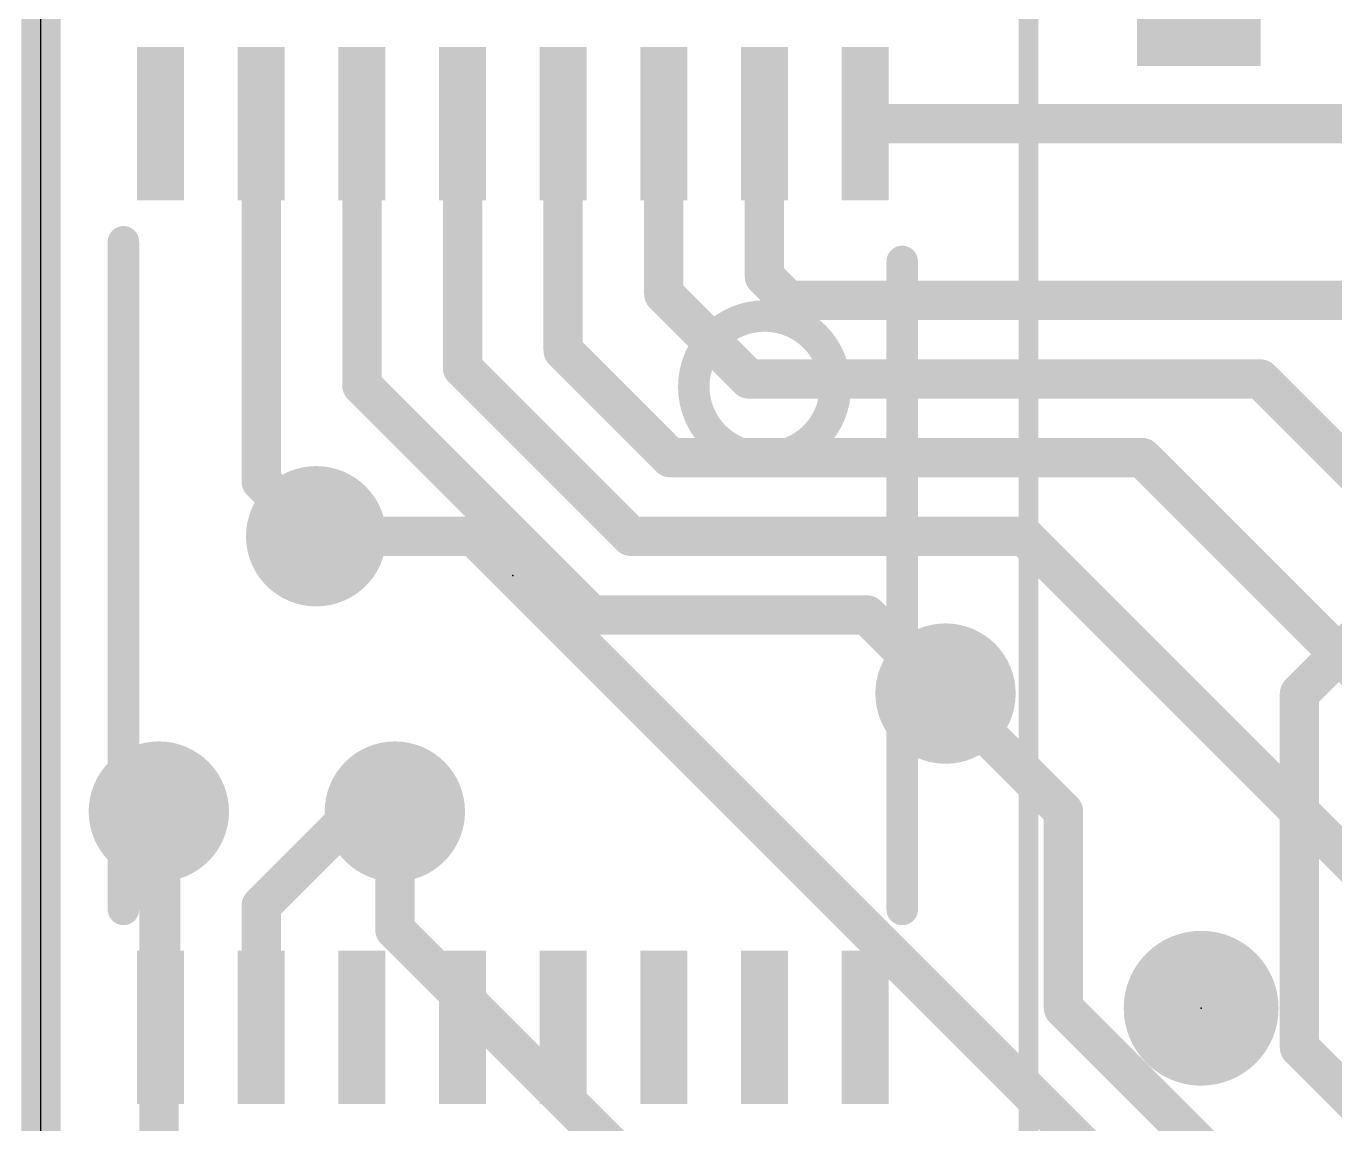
# Model space of a CAD drawing. Extents: x -7.1 to 25.8, y -5.3 to 36.3.
# Drawn here: x 0.16 to 8.61, y 15 to 22.09 of the extents above; entities that cross this region are included whole.
import ezdxf

# ---------------------------------------------------------------- set-up
doc = ezdxf.new("R2010")
doc.units = 0
for name, color, linetype in [('1', 12, 'CONTINUOUS'), ('16', 132, 'CONTINUOUS'), ('18', 110, 'CONTINUOUS'), ('20', 53, 'CONTINUOUS'), ('21', 40, 'CONTINUOUS'), ('23', 53, 'CONTINUOUS')]:
    doc.layers.add(name, color=color, linetype=linetype)

# ---------------------------------------------------------------- blocks, each defined once
blk = doc.blocks.new('PIE')
at = {"const_width": 0.5}
blk.add_lwpolyline([(0, -0.25, 1), (0, 0.25, 1), (0, -0.25)], format="xyb", dxfattribs=at)
blk = doc.blocks.new('RECT')
blk.add_solid([(-0.5, -0.5), (0.5, -0.5), (-0.5, 0.5), (0.5, 0.5)])
blk = doc.blocks.new('ROUNDV')
at = {"const_width": 0.5}
blk.add_lwpolyline([(0, -0.25, 1), (0, 0.25, 1), (0, -0.25)], format="xyb", dxfattribs=at)

msp = doc.modelspace()

# ---------------------------------------------------------------- linework, layer by layer
at = {"layer": '1', "const_width": 0.254}
for points in [[(0.254, 0), (0.254, 29.21)], [(1.677, 21.4598), (1.677, 19.151)], [(2.327, 21.4598), (2.327, 19.771)], [(2.977, 21.4598), (2.977, 19.883)], [(3.627, 21.4598), (3.627, 19.995)], [(4.277, 21.4598), (4.277, 20.361)], [(4.927, 21.4598), (4.927, 20.473)], [(5.577, 21.4598), (8.7662, 21.4598)], [(4.927, 20.473), (5.08, 20.32)], [(4.277, 20.361), (4.826, 19.812)], [(5.08, 20.32), (8.89, 20.32)], [(3.627, 19.995), (4.318, 19.304)], [(2.977, 19.883), (4.064, 18.796)], [(2.327, 19.771), (3.81, 18.288)], [(4.826, 19.812), (8.128, 19.812)], [(8.128, 19.812), (10.414, 17.526)], [(4.318, 19.304), (7.366, 19.304)], [(7.366, 19.304), (10.668, 16.002)], [(1.677, 19.151), (2.032, 18.796)], [(4.064, 18.796), (6.604, 18.796)], [(6.604, 18.796), (9.398, 16.002)], [(3.81, 18.288), (5.588, 18.288)], [(5.588, 18.288), (6.096, 17.78)], [(1.027, 17.007), (1.016, 17.018)], [(1.027, 15.6242), (1.027, 17.007)], [(1.677, 16.409), (2.286, 17.018)], [(2.286, 17.018), (2.54, 17.018)], [(1.677, 15.6242), (1.677, 16.409)]]:
    msp.add_lwpolyline(points, dxfattribs=at)
at = {"layer": '1', "const_width": 0.127}
for points in [[(1.7405, 21.4598, 1), (1.6135, 21.4598)], [(2.3905, 21.4598, 1), (2.2635, 21.4598)], [(3.0405, 21.4598, 1), (2.9135, 21.4598)], [(3.6905, 21.4598, 1), (3.5635, 21.4598)], [(4.3405, 21.4598, 1), (4.2135, 21.4598)], [(4.9905, 21.4598, 1), (4.8635, 21.4598)], [(5.577, 21.5233, 1), (5.577, 21.3963)], [(4.9719, 20.5179, 1), (4.8821, 20.4281)], [(4.8635, 20.473, 1), (4.9905, 20.473)], [(4.3219, 20.4059, 1), (4.2321, 20.3161)], [(4.2135, 20.361, 1), (4.3405, 20.361)], [(5.08, 20.3835, 1), (5.08, 20.2565)], [(5.0351, 20.2751, 1), (5.1249, 20.3649)], [(3.6719, 20.0399, 1), (3.5821, 19.9501)], [(3.5635, 19.995, 1), (3.6905, 19.995)], [(3.0219, 19.9279, 1), (2.9321, 19.8381)], [(2.9135, 19.883, 1), (3.0405, 19.883)], [(2.3719, 19.8159, 1), (2.2821, 19.7261)], [(4.826, 19.8755, 1), (4.826, 19.7485)], [(4.7811, 19.7671, 1), (4.8709, 19.8569)], [(8.1729, 19.8569, 1), (8.0831, 19.7671)], [(8.128, 19.7485, 1), (8.128, 19.8755)], [(2.2635, 19.771, 1), (2.3905, 19.771)], [(4.318, 19.3675, 1), (4.318, 19.2405)], [(4.2731, 19.2591, 1), (4.3629, 19.3489)], [(7.4109, 19.3489, 1), (7.3211, 19.2591)], [(7.366, 19.2405, 1), (7.366, 19.3675)], [(1.7219, 19.1959, 1), (1.6321, 19.1061)], [(1.6135, 19.151, 1), (1.7405, 19.151)], [(1.9871, 18.7511, 1), (2.0769, 18.8409)], [(4.064, 18.8595, 1), (4.064, 18.7325)], [(4.0191, 18.7511, 1), (4.1089, 18.8409)], [(6.6489, 18.8409, 1), (6.5591, 18.7511)], [(6.604, 18.7325, 1), (6.604, 18.8595)], [(3.81, 18.3515, 1), (3.81, 18.2245)], [(3.7651, 18.2431, 1), (3.8549, 18.3329)], [(5.6329, 18.3329, 1), (5.5431, 18.2431)], [(5.588, 18.2245, 1), (5.588, 18.3515)], [(6.0511, 17.7351, 1), (6.1409, 17.8249)], [(1.0609, 17.0629, 1), (0.9711, 16.9731)], [(1.0905, 17.007, 1), (0.9635, 17.007)], [(0.9821, 16.9621, 1), (1.0719, 17.0519)], [(2.286, 17.0815, 1), (2.286, 16.9545)], [(2.3309, 16.9731, 1), (2.2411, 17.0629)], [(2.54, 16.9545, 1), (2.54, 17.0815)], [(1.7405, 16.409, 1), (1.6135, 16.409)], [(1.6321, 16.4539, 1), (1.7219, 16.3641)], [(0.9635, 15.6242, 1), (1.0905, 15.6242)], [(1.6135, 15.6242, 1), (1.7405, 15.6242)]]:
    msp.add_lwpolyline(points, format="xyb", dxfattribs=at)
at = {"layer": '16', "const_width": 0.254}
for points in [[(0.254, 0), (0.254, 29.21)], [(11.176, 20.574), (8.382, 17.78)], [(2.032, 18.796), (3.048, 18.796)], [(3.048, 18.796), (7.112, 14.732)], [(6.858, 17.018), (6.096, 17.78)], [(8.382, 17.78), (8.382, 15.494)], [(1.016, 17.018), (1.016, 14.224)], [(2.54, 17.018), (2.54, 16.256)], [(6.858, 15.748), (6.858, 17.018)], [(2.54, 16.256), (5.969, 12.827)], [(8.128, 14.478), (6.858, 15.748)], [(8.382, 15.494), (9.144, 14.732)]]:
    msp.add_lwpolyline(points, dxfattribs=at)
at = {"layer": '16', "const_width": 0.127}
for points in [[(2.032, 18.8595, 1), (2.032, 18.7325)], [(3.0929, 18.8409, 1), (3.0031, 18.7511)], [(3.048, 18.7325, 1), (3.048, 18.8595)], [(6.1409, 17.8249, 1), (6.0511, 17.7351)], [(8.4455, 17.78, 1), (8.3185, 17.78)], [(8.3371, 17.8249, 1), (8.4269, 17.7351)], [(1.0795, 17.018, 1), (0.9525, 17.018)], [(2.6035, 17.018, 1), (2.4765, 17.018)], [(6.9215, 17.018, 1), (6.7945, 17.018)], [(6.8131, 16.9731, 1), (6.9029, 17.0629)], [(2.5849, 16.3009, 1), (2.4951, 16.2111)], [(2.4765, 16.256, 1), (2.6035, 16.256)], [(6.9029, 15.7929, 1), (6.8131, 15.7031)], [(6.7945, 15.748, 1), (6.9215, 15.748)], [(8.4269, 15.5389, 1), (8.3371, 15.4491)], [(8.3185, 15.494, 1), (8.4455, 15.494)]]:
    msp.add_lwpolyline(points, format="xyb", dxfattribs=at)
at = {"layer": '20'}
msp.add_line((0.254, 2.54), (0.254, 26.67), dxfattribs=at)
at = {"layer": '21'}
for points, const_width in [([(6.632, 6.632), (6.632, 22.832)], 0.127), ([(0.7874, 16.3862), (0.7874, 20.6978)], 0.2032), ([(5.8166, 20.5708), (5.8166, 16.3862)], 0.2032)]:
    msp.add_lwpolyline(points, dxfattribs=dict(at, const_width=const_width))
for points, const_width in [([(0.8382, 20.6978, 1), (0.7366, 20.6978)], 0.1016), ([(5.8674, 20.5708, 1), (5.7658, 20.5708)], 0.1016), ([(4.9276, 19.304, 1), (4.9276, 20.2184, 1), (4.9276, 19.304)], 0.2032), ([(0.7366, 16.3862, 1), (0.8382, 16.3862)], 0.1016), ([(5.7658, 16.3862, 1), (5.8674, 16.3862)], 0.1016)]:
    msp.add_lwpolyline(points, format="xyb", dxfattribs=dict(at, const_width=const_width))
at = {"layer": '23'}
for p in [(3.302, 18.542), (7.747, 15.748)]:
    msp.add_point(p, dxfattribs=at)

# ---------------------------------------------------------------- block references
at = {"layer": '1'}
for p, xscale, yscale, rotation in [((7.732, 22.832), 2, 0.8, 270), ((1.027, 21.4598), 0.3048, 0.9906, 180), ((1.677, 21.4598), 0.3048, 0.9906, 180), ((2.327, 21.4598), 0.3048, 0.9906, 180), ((2.977, 21.4598), 0.3048, 0.9906, 180), ((3.627, 21.4598), 0.3048, 0.9906, 180), ((4.277, 21.4598), 0.3048, 0.9906, 180), ((4.927, 21.4598), 0.3048, 0.9906, 180), ((5.577, 21.4598), 0.3048, 0.9906, 180), ((1.027, 15.6242), 0.3048, 0.9906, 180), ((1.677, 15.6242), 0.3048, 0.9906, 180), ((2.327, 15.6242), 0.3048, 0.9906, 180), ((2.977, 15.6242), 0.3048, 0.9906, 180), ((3.627, 15.6242), 0.3048, 0.9906, 180), ((4.277, 15.6242), 0.3048, 0.9906, 180), ((4.927, 15.6242), 0.3048, 0.9906, 180), ((5.577, 15.6242), 0.3048, 0.9906, 180)]:
    msp.add_blockref('RECT', p, dxfattribs=dict(at, xscale=xscale, yscale=yscale, rotation=rotation))
msp.add_blockref('PIE', (7.747, 15.748), dxfattribs=at)
at = {"layer": '18', "xscale": 0.9064, "yscale": 0.9064}
for p in [(2.032, 18.796), (2.032, 18.796), (6.096, 17.78), (6.096, 17.78), (1.016, 17.018), (1.016, 17.018), (2.54, 17.018), (2.54, 17.018)]:
    msp.add_blockref('ROUNDV', p, dxfattribs=at)

doc.saveas('drawing.dxf')
